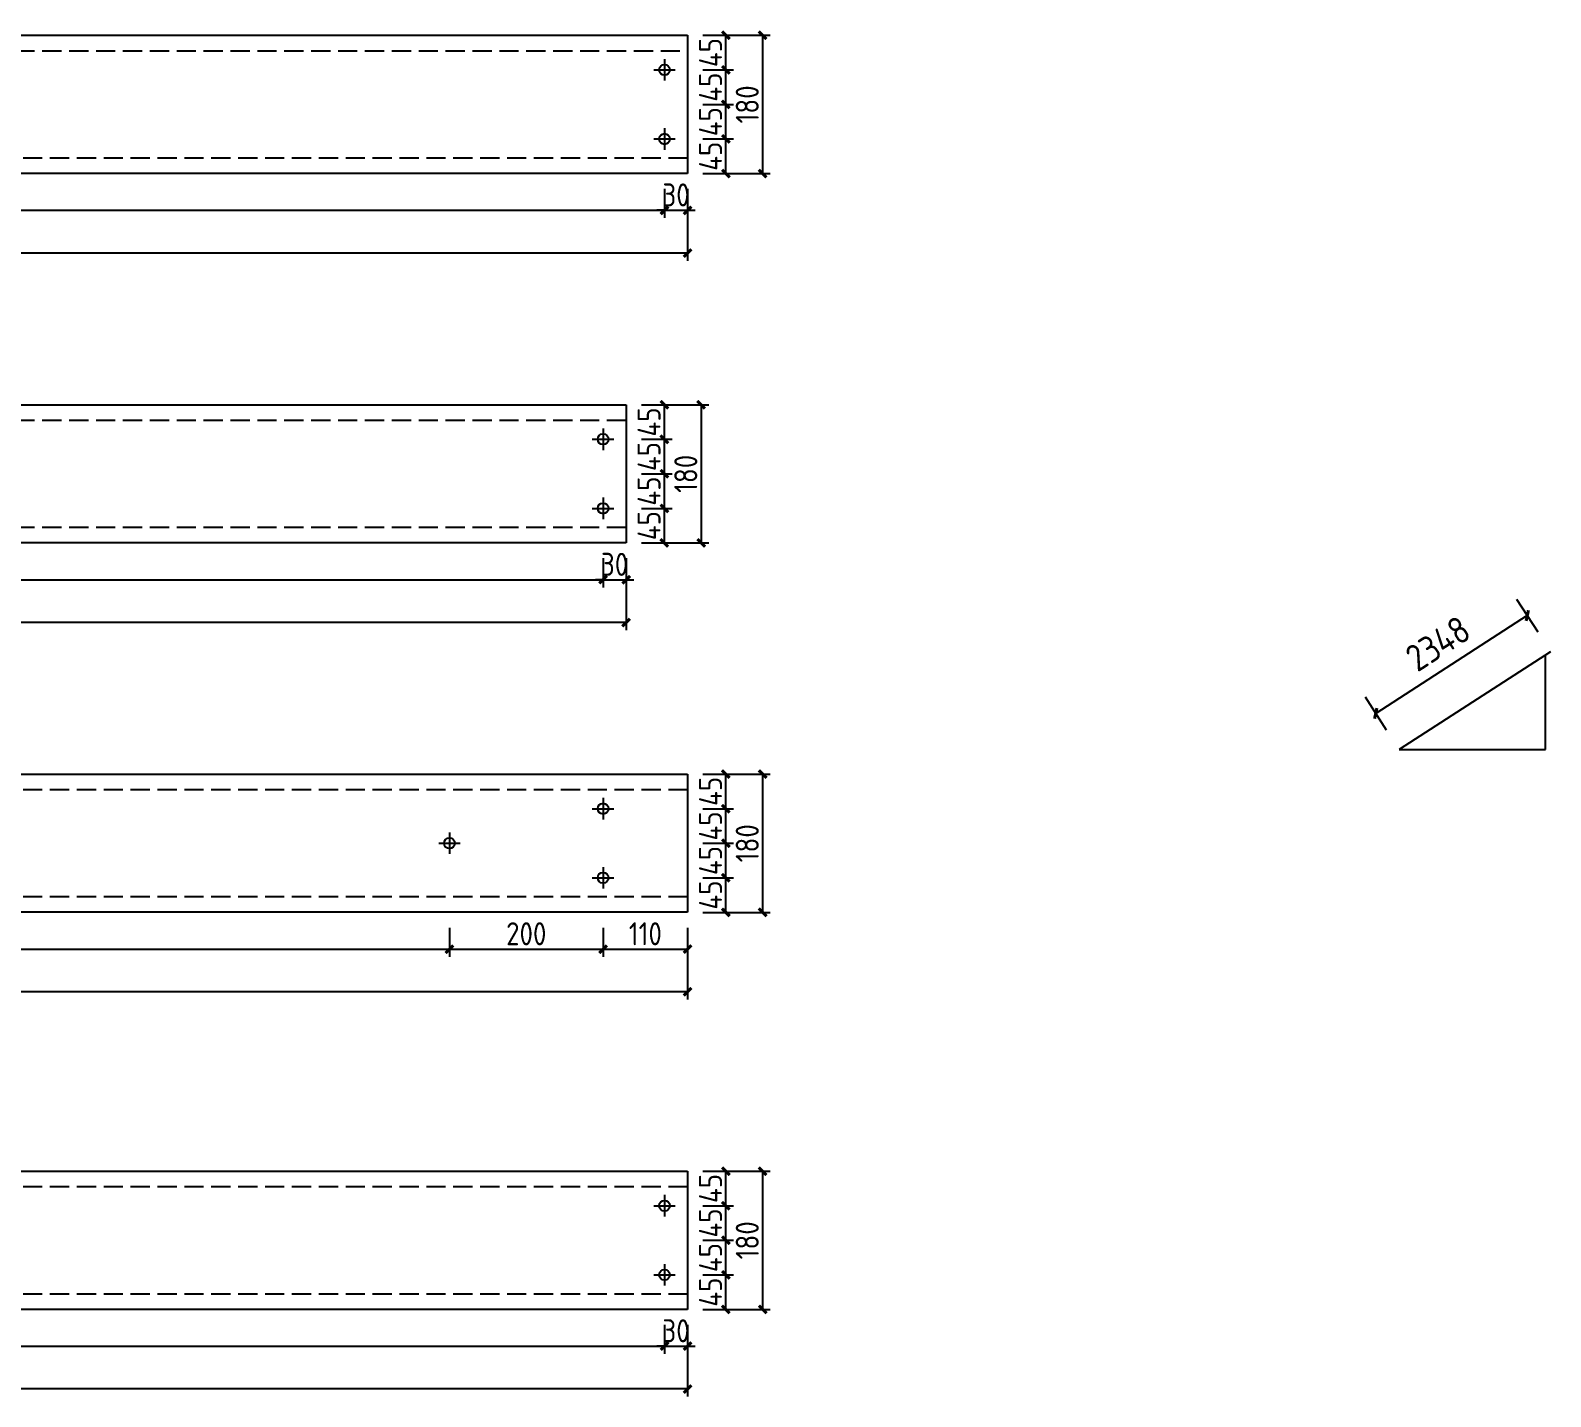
# Model space of a CAD drawing. Extents: x -196983 to 471790, y -783661 to 190401.
# Drawn here: x 277483 to 297272, y -81702 to -63909 of the extents above; entities that cross this region are included whole.
import ezdxf

# ---------------------------------------------------------------- set-up
doc = ezdxf.new("R2010")
doc.units = 0
doc.header["$LTSCALE"] = 1000
doc.header["$MEASUREMENT"] = 0
doc.linetypes.add('DASH', pattern=[0.35, 0.25, -0.1])
doc.layers.add('_TCH_MASK', color=7, linetype='Continuous')
doc.styles.get("Standard").update_dxf_attribs({"font": 'gbenor.shx', "bigfont": 'gbcbig.shx'})
doc.dimstyles.get("Standard").update_dxf_attribs({"dimscale": 100, "dimtxt": 3.5, "dimasz": 1, "dimexe": 2.5, "dimexo": 3, "dimgap": 1.5, "dimtad": 1, "dimdec": 0, "dimzin": 0, "dimdsep": 46, "dimtxsty": 'Standard', "dimblk": 'ARCHTICK', "dimcen": 0.09, "dimadec": 0, "dimazin": 0, "dimtfac": 1, "dimtdec": 0, "dimtix": 1, "dimtmove": 2, "dimatfit": 3, "dimfxl": 1, "dimtolj": 1, "dimtzin": 0, "dimarcsym": 0})

# ---------------------------------------------------------------- blocks, each defined once
blk = doc.blocks.new('_ArchTick')
at = {"color": 0, "linetype": 'ByBlock', "const_width": 0.4}
blk.add_lwpolyline([(-0.5, -0.5), (0.5, 0.5)], dxfattribs=at)
blk = doc.blocks.new('*D919')
at = {"layer": '_TCH_MASK', "color": 0, "lineweight": -2}
for p, q in [((263088, -65973), (263088, -66352)), ((285738, -65973), (285738, -66352)), ((263088, -66252), (285738, -66252))]:
    blk.add_line(p, q, dxfattribs=at)
at = {"layer": 'Defpoints', "color": 0}
for p in [(263088, -65773), (285738, -65773), (285738, -66252)]:
    blk.add_point(p, dxfattribs=at)
at = {"layer": '_TCH_MASK', "color": 0, "lineweight": -2, "xscale": 100, "yscale": 100, "zscale": 100, "rotation": 180}
blk.add_blockref('_ArchTick', (263088, -66252), dxfattribs=at)
at = {"layer": '_TCH_MASK', "color": 0, "lineweight": -2, "xscale": 100, "yscale": 100, "zscale": 100}
blk.add_blockref('_ArchTick', (285738, -66252), dxfattribs=at)
at = {"layer": '_TCH_MASK', "color": 0, "lineweight": 15, "insert": (274413, -66052), "char_height": 300, "attachment_point": 5}
blk.add_mtext('\\A1;2265', dxfattribs=at)
blk = doc.blocks.new('*D920')
at = {"layer": '_TCH_MASK', "color": 0, "lineweight": -2}
for p, q in [((285738, -65973), (285738, -66352)), ((286038, -65973), (286038, -66352)), ((285738, -66252), (285638, -66252)), ((285738, -66252), (286038, -66252)), ((286038, -66252), (286138, -66252))]:
    blk.add_line(p, q, dxfattribs=at)
at = {"layer": 'Defpoints', "color": 0}
for p in [(285738, -65773), (286038, -65773), (286038, -66252)]:
    blk.add_point(p, dxfattribs=at)
at = {"layer": '_TCH_MASK', "color": 0, "lineweight": -2, "xscale": 100, "yscale": 100, "zscale": 100}
blk.add_blockref('_ArchTick', (285738, -66252), dxfattribs=at)
at = {"layer": '_TCH_MASK', "color": 0, "lineweight": -2, "xscale": 100, "yscale": 100, "zscale": 100, "rotation": 180}
blk.add_blockref('_ArchTick', (286038, -66252), dxfattribs=at)
at = {"layer": '_TCH_MASK', "color": 0, "lineweight": 15, "insert": (285888, -66052), "char_height": 300, "attachment_point": 5}
blk.add_mtext('\\A1;30', dxfattribs=at)
blk = doc.blocks.new('*D921')
at = {"layer": '_TCH_MASK', "color": 0, "lineweight": -2}
for p, q in [((214288, -65973), (214288, -66909)), ((286038, -65973), (286038, -66909)), ((286038, -66809), (214288, -66809))]:
    blk.add_line(p, q, dxfattribs=at)
at = {"layer": 'Defpoints', "color": 0}
for p in [(214288, -65773), (286038, -65773), (214288, -66809)]:
    blk.add_point(p, dxfattribs=at)
at = {"layer": '_TCH_MASK', "color": 0, "lineweight": -2, "xscale": 100, "yscale": 100, "zscale": 100, "rotation": 180}
blk.add_blockref('_ArchTick', (214288, -66809), dxfattribs=at)
at = {"layer": '_TCH_MASK', "color": 0, "lineweight": -2, "xscale": 100, "yscale": 100, "zscale": 100}
blk.add_blockref('_ArchTick', (286038, -66809), dxfattribs=at)
at = {"layer": '_TCH_MASK', "color": 0, "lineweight": 15, "insert": (250163, -66609), "char_height": 300, "attachment_point": 5}
blk.add_mtext('\\A1;7175', dxfattribs=at)
blk = doc.blocks.new('*D922')
at = {"layer": '_TCH_MASK', "color": 0, "lineweight": -2}
for p, q in [((286238, -65323), (286636, -65323)), ((286536, -65773), (286536, -65323)), ((286238, -65773), (286636, -65773))]:
    blk.add_line(p, q, dxfattribs=at)
at = {"layer": 'Defpoints', "color": 0}
for p in [(286038, -65323), (286536, -65323), (286038, -65773)]:
    blk.add_point(p, dxfattribs=at)
at = {"layer": '_TCH_MASK', "color": 0, "lineweight": -2, "xscale": 100, "yscale": 100, "zscale": 100}
for p, rotation in [((286536, -65323), 90), ((286536, -65773), 270)]:
    blk.add_blockref('_ArchTick', p, dxfattribs=dict(at, rotation=rotation))
at = {"layer": '_TCH_MASK', "color": 0, "lineweight": 15, "insert": (286336, -65548), "char_height": 300, "attachment_point": 5, "rotation": 90}
blk.add_mtext('\\A1;45', dxfattribs=at)
blk = doc.blocks.new('*D923')
at = {"layer": '_TCH_MASK', "color": 0, "lineweight": -2}
for p, q in [((286238, -64873), (286636, -64873)), ((286536, -65323), (286536, -64873)), ((286238, -65323), (286636, -65323))]:
    blk.add_line(p, q, dxfattribs=at)
at = {"layer": 'Defpoints', "color": 0}
for p in [(286038, -64873), (286536, -64873), (286038, -65323)]:
    blk.add_point(p, dxfattribs=at)
at = {"layer": '_TCH_MASK', "color": 0, "lineweight": -2, "xscale": 100, "yscale": 100, "zscale": 100}
for p, rotation in [((286536, -64873), 90), ((286536, -65323), 270)]:
    blk.add_blockref('_ArchTick', p, dxfattribs=dict(at, rotation=rotation))
at = {"layer": '_TCH_MASK', "color": 0, "lineweight": 15, "insert": (286336, -65098), "char_height": 300, "attachment_point": 5, "rotation": 90}
blk.add_mtext('\\A1;45', dxfattribs=at)
blk = doc.blocks.new('*D924')
at = {"layer": '_TCH_MASK', "color": 0, "lineweight": -2}
for p, q in [((286238, -64423), (286636, -64423)), ((286536, -64873), (286536, -64423)), ((286238, -64873), (286636, -64873))]:
    blk.add_line(p, q, dxfattribs=at)
at = {"layer": 'Defpoints', "color": 0}
for p in [(286038, -64423), (286536, -64423), (286038, -64873)]:
    blk.add_point(p, dxfattribs=at)
at = {"layer": '_TCH_MASK', "color": 0, "lineweight": -2, "xscale": 100, "yscale": 100, "zscale": 100}
for p, rotation in [((286536, -64423), 90), ((286536, -64873), 270)]:
    blk.add_blockref('_ArchTick', p, dxfattribs=dict(at, rotation=rotation))
at = {"layer": '_TCH_MASK', "color": 0, "lineweight": 15, "insert": (286336, -64648), "char_height": 300, "attachment_point": 5, "rotation": 90}
blk.add_mtext('\\A1;45', dxfattribs=at)
blk = doc.blocks.new('*D925')
at = {"layer": '_TCH_MASK', "color": 0, "lineweight": -2}
for p, q in [((286238, -63973), (286636, -63973)), ((286536, -64423), (286536, -63973)), ((286238, -64423), (286636, -64423))]:
    blk.add_line(p, q, dxfattribs=at)
at = {"layer": 'Defpoints', "color": 0}
for p in [(286038, -63973), (286536, -63973), (286038, -64423)]:
    blk.add_point(p, dxfattribs=at)
at = {"layer": '_TCH_MASK', "color": 0, "lineweight": -2, "xscale": 100, "yscale": 100, "zscale": 100}
for p, rotation in [((286536, -63973), 90), ((286536, -64423), 270)]:
    blk.add_blockref('_ArchTick', p, dxfattribs=dict(at, rotation=rotation))
at = {"layer": '_TCH_MASK', "color": 0, "lineweight": 15, "insert": (286336, -64198), "char_height": 300, "attachment_point": 5, "rotation": 90}
blk.add_mtext('\\A1;45', dxfattribs=at)
blk = doc.blocks.new('*D926')
at = {"layer": '_TCH_MASK', "color": 0, "lineweight": -2}
for p, q in [((286238, -63973), (287115, -63973)), ((287015, -63973), (287015, -65773)), ((286238, -65773), (287115, -65773))]:
    blk.add_line(p, q, dxfattribs=at)
at = {"layer": 'Defpoints', "color": 0}
for p in [(286038, -63973), (286038, -65773), (287015, -65773)]:
    blk.add_point(p, dxfattribs=at)
at = {"layer": '_TCH_MASK', "color": 0, "lineweight": -2, "xscale": 100, "yscale": 100, "zscale": 100}
for p, rotation in [((287015, -63973), 90), ((287015, -65773), 270)]:
    blk.add_blockref('_ArchTick', p, dxfattribs=dict(at, rotation=rotation))
at = {"layer": '_TCH_MASK', "color": 0, "lineweight": 15, "insert": (286815, -64873), "char_height": 300, "attachment_point": 5, "rotation": 90}
blk.add_mtext('\\A1;180', dxfattribs=at)
blk = doc.blocks.new('*D930')
at = {"layer": '_TCH_MASK', "color": 0, "lineweight": -2}
for p, q in [((263888, -70784), (263888, -71163)), ((284938, -70784), (284938, -71163)), ((263888, -71063), (284938, -71063))]:
    blk.add_line(p, q, dxfattribs=at)
at = {"layer": 'Defpoints', "color": 0}
for p in [(263888, -70584), (284938, -70584), (284938, -71063)]:
    blk.add_point(p, dxfattribs=at)
at = {"layer": '_TCH_MASK', "color": 0, "lineweight": -2, "xscale": 100, "yscale": 100, "zscale": 100, "rotation": 180}
blk.add_blockref('_ArchTick', (263888, -71063), dxfattribs=at)
at = {"layer": '_TCH_MASK', "color": 0, "lineweight": -2, "xscale": 100, "yscale": 100, "zscale": 100}
blk.add_blockref('_ArchTick', (284938, -71063), dxfattribs=at)
at = {"layer": '_TCH_MASK', "color": 0, "lineweight": 15, "insert": (274413, -70863), "char_height": 300, "attachment_point": 5}
blk.add_mtext('\\A1;2105', dxfattribs=at)
blk = doc.blocks.new('*D932')
at = {"layer": '_TCH_MASK', "color": 0, "lineweight": -2}
for p, q in [((284938, -70784), (284938, -71163)), ((285238, -70784), (285238, -71163)), ((284938, -71063), (284838, -71063)), ((284938, -71063), (285238, -71063)), ((285238, -71063), (285338, -71063))]:
    blk.add_line(p, q, dxfattribs=at)
at = {"layer": 'Defpoints', "color": 0}
for p in [(284938, -70584), (285238, -70584), (285238, -71063)]:
    blk.add_point(p, dxfattribs=at)
at = {"layer": '_TCH_MASK', "color": 0, "lineweight": -2, "xscale": 100, "yscale": 100, "zscale": 100}
blk.add_blockref('_ArchTick', (284938, -71063), dxfattribs=at)
at = {"layer": '_TCH_MASK', "color": 0, "lineweight": -2, "xscale": 100, "yscale": 100, "zscale": 100, "rotation": 180}
blk.add_blockref('_ArchTick', (285238, -71063), dxfattribs=at)
at = {"layer": '_TCH_MASK', "color": 0, "lineweight": 15, "insert": (285088, -70863), "char_height": 300, "attachment_point": 5}
blk.add_mtext('\\A1;30', dxfattribs=at)
blk = doc.blocks.new('*D933')
at = {"layer": '_TCH_MASK', "color": 0, "lineweight": -2}
for p, q in [((218138, -70784), (218138, -71720)), ((285238, -70784), (285238, -71720)), ((285238, -71620), (218138, -71620))]:
    blk.add_line(p, q, dxfattribs=at)
at = {"layer": 'Defpoints', "color": 0}
for p in [(218138, -70584), (285238, -70584), (218138, -71620)]:
    blk.add_point(p, dxfattribs=at)
at = {"layer": '_TCH_MASK', "color": 0, "lineweight": -2, "xscale": 100, "yscale": 100, "zscale": 100, "rotation": 180}
blk.add_blockref('_ArchTick', (218138, -71620), dxfattribs=at)
at = {"layer": '_TCH_MASK', "color": 0, "lineweight": -2, "xscale": 100, "yscale": 100, "zscale": 100}
blk.add_blockref('_ArchTick', (285238, -71620), dxfattribs=at)
at = {"layer": '_TCH_MASK', "color": 0, "lineweight": 15, "insert": (251688, -71420), "char_height": 300, "attachment_point": 5}
blk.add_mtext('\\A1;6710', dxfattribs=at)
blk = doc.blocks.new('*D931')
at = {"layer": '_TCH_MASK', "color": 0, "lineweight": -2}
for p, q in [((285438, -70134), (285836, -70134)), ((285736, -70584), (285736, -70134)), ((285438, -70584), (285836, -70584))]:
    blk.add_line(p, q, dxfattribs=at)
at = {"layer": 'Defpoints', "color": 0}
for p in [(285238, -70134), (285736, -70134), (285238, -70584)]:
    blk.add_point(p, dxfattribs=at)
at = {"layer": '_TCH_MASK', "color": 0, "lineweight": -2, "xscale": 100, "yscale": 100, "zscale": 100}
for p, rotation in [((285736, -70134), 90), ((285736, -70584), 270)]:
    blk.add_blockref('_ArchTick', p, dxfattribs=dict(at, rotation=rotation))
at = {"layer": '_TCH_MASK', "color": 0, "lineweight": 15, "insert": (285536, -70359), "char_height": 300, "attachment_point": 5, "rotation": 90}
blk.add_mtext('\\A1;45', dxfattribs=at)
blk = doc.blocks.new('*D934')
at = {"layer": '_TCH_MASK', "color": 0, "lineweight": -2}
for p, q in [((285438, -69684), (285836, -69684)), ((285736, -70134), (285736, -69684)), ((285438, -70134), (285836, -70134))]:
    blk.add_line(p, q, dxfattribs=at)
at = {"layer": 'Defpoints', "color": 0}
for p in [(285238, -69684), (285736, -69684), (285238, -70134)]:
    blk.add_point(p, dxfattribs=at)
at = {"layer": '_TCH_MASK', "color": 0, "lineweight": -2, "xscale": 100, "yscale": 100, "zscale": 100}
for p, rotation in [((285736, -69684), 90), ((285736, -70134), 270)]:
    blk.add_blockref('_ArchTick', p, dxfattribs=dict(at, rotation=rotation))
at = {"layer": '_TCH_MASK', "color": 0, "lineweight": 15, "insert": (285536, -69909), "char_height": 300, "attachment_point": 5, "rotation": 90}
blk.add_mtext('\\A1;45', dxfattribs=at)
blk = doc.blocks.new('*D935')
at = {"layer": '_TCH_MASK', "color": 0, "lineweight": -2}
for p, q in [((285438, -69234), (285836, -69234)), ((285736, -69684), (285736, -69234)), ((285438, -69684), (285836, -69684))]:
    blk.add_line(p, q, dxfattribs=at)
at = {"layer": 'Defpoints', "color": 0}
for p in [(285238, -69234), (285736, -69234), (285238, -69684)]:
    blk.add_point(p, dxfattribs=at)
at = {"layer": '_TCH_MASK', "color": 0, "lineweight": -2, "xscale": 100, "yscale": 100, "zscale": 100}
for p, rotation in [((285736, -69234), 90), ((285736, -69684), 270)]:
    blk.add_blockref('_ArchTick', p, dxfattribs=dict(at, rotation=rotation))
at = {"layer": '_TCH_MASK', "color": 0, "lineweight": 15, "insert": (285536, -69459), "char_height": 300, "attachment_point": 5, "rotation": 90}
blk.add_mtext('\\A1;45', dxfattribs=at)
blk = doc.blocks.new('*D936')
at = {"layer": '_TCH_MASK', "color": 0, "lineweight": -2}
for p, q in [((285438, -68784), (285836, -68784)), ((285736, -69234), (285736, -68784)), ((285438, -69234), (285836, -69234))]:
    blk.add_line(p, q, dxfattribs=at)
at = {"layer": 'Defpoints', "color": 0}
for p in [(285238, -68784), (285736, -68784), (285238, -69234)]:
    blk.add_point(p, dxfattribs=at)
at = {"layer": '_TCH_MASK', "color": 0, "lineweight": -2, "xscale": 100, "yscale": 100, "zscale": 100}
for p, rotation in [((285736, -68784), 90), ((285736, -69234), 270)]:
    blk.add_blockref('_ArchTick', p, dxfattribs=dict(at, rotation=rotation))
at = {"layer": '_TCH_MASK', "color": 0, "lineweight": 15, "insert": (285536, -69009), "char_height": 300, "attachment_point": 5, "rotation": 90}
blk.add_mtext('\\A1;45', dxfattribs=at)
blk = doc.blocks.new('*D937')
at = {"layer": '_TCH_MASK', "color": 0, "lineweight": -2}
for p, q in [((285438, -68784), (286315, -68784)), ((286215, -68784), (286215, -70584)), ((285438, -70584), (286315, -70584))]:
    blk.add_line(p, q, dxfattribs=at)
at = {"layer": 'Defpoints', "color": 0}
for p in [(285238, -68784), (285238, -70584), (286215, -70584)]:
    blk.add_point(p, dxfattribs=at)
at = {"layer": '_TCH_MASK', "color": 0, "lineweight": -2, "xscale": 100, "yscale": 100, "zscale": 100}
for p, rotation in [((286215, -68784), 90), ((286215, -70584), 270)]:
    blk.add_blockref('_ArchTick', p, dxfattribs=dict(at, rotation=rotation))
at = {"layer": '_TCH_MASK', "color": 0, "lineweight": 15, "insert": (286015, -69684), "char_height": 300, "attachment_point": 5, "rotation": 90}
blk.add_mtext('\\A1;180', dxfattribs=at)
blk = doc.blocks.new('*D964')
at = {"layer": '_TCH_MASK', "color": 0, "lineweight": -2}
for p, q in [((282938, -75595), (282938, -75974)), ((284938, -75595), (284938, -75974)), ((282938, -75874), (284938, -75874))]:
    blk.add_line(p, q, dxfattribs=at)
at = {"layer": 'Defpoints', "color": 0}
for p in [(282938, -75395), (284938, -75395), (284938, -75874)]:
    blk.add_point(p, dxfattribs=at)
at = {"layer": '_TCH_MASK', "color": 0, "lineweight": -2, "xscale": 100, "yscale": 100, "zscale": 100, "rotation": 180}
blk.add_blockref('_ArchTick', (282938, -75874), dxfattribs=at)
at = {"layer": '_TCH_MASK', "color": 0, "lineweight": -2, "xscale": 100, "yscale": 100, "zscale": 100}
blk.add_blockref('_ArchTick', (284938, -75874), dxfattribs=at)
at = {"layer": '_TCH_MASK', "color": 0, "lineweight": 15, "insert": (283938, -75674), "char_height": 300, "attachment_point": 5}
blk.add_mtext('\\A1;200', dxfattribs=at)
blk = doc.blocks.new('*D968')
at = {"layer": '_TCH_MASK', "color": 0, "lineweight": -2}
for p, q in [((284938, -75595), (284938, -75974)), ((286038, -75595), (286038, -75974)), ((284938, -75874), (286038, -75874))]:
    blk.add_line(p, q, dxfattribs=at)
at = {"layer": 'Defpoints', "color": 0}
for p in [(284938, -75395), (286038, -75395), (286038, -75874)]:
    blk.add_point(p, dxfattribs=at)
at = {"layer": '_TCH_MASK', "color": 0, "lineweight": -2, "xscale": 100, "yscale": 100, "zscale": 100, "rotation": 180}
blk.add_blockref('_ArchTick', (284938, -75874), dxfattribs=at)
at = {"layer": '_TCH_MASK', "color": 0, "lineweight": -2, "xscale": 100, "yscale": 100, "zscale": 100}
blk.add_blockref('_ArchTick', (286038, -75874), dxfattribs=at)
at = {"layer": '_TCH_MASK', "color": 0, "lineweight": 15, "insert": (285488, -75674), "char_height": 300, "attachment_point": 5}
blk.add_mtext('\\A1;110', dxfattribs=at)
blk = doc.blocks.new('*D969')
at = {"layer": '_TCH_MASK', "color": 0, "lineweight": -2}
for p, q in [((216138, -75595), (216138, -76531)), ((286038, -75595), (286038, -76531)), ((286038, -76431), (216138, -76431))]:
    blk.add_line(p, q, dxfattribs=at)
at = {"layer": 'Defpoints', "color": 0}
for p in [(216138, -75395), (286038, -75395), (216138, -76431)]:
    blk.add_point(p, dxfattribs=at)
at = {"layer": '_TCH_MASK', "color": 0, "lineweight": -2, "xscale": 100, "yscale": 100, "zscale": 100, "rotation": 180}
blk.add_blockref('_ArchTick', (216138, -76431), dxfattribs=at)
at = {"layer": '_TCH_MASK', "color": 0, "lineweight": -2, "xscale": 100, "yscale": 100, "zscale": 100}
blk.add_blockref('_ArchTick', (286038, -76431), dxfattribs=at)
at = {"layer": '_TCH_MASK', "color": 0, "lineweight": 15, "insert": (251088, -76231), "char_height": 300, "attachment_point": 5}
blk.add_mtext('\\A1;6990', dxfattribs=at)
blk = doc.blocks.new('*D965')
at = {"layer": '_TCH_MASK', "color": 0, "lineweight": -2}
for p, q in [((286238, -74945), (286636, -74945)), ((286536, -75395), (286536, -74945)), ((286238, -75395), (286636, -75395))]:
    blk.add_line(p, q, dxfattribs=at)
at = {"layer": 'Defpoints', "color": 0}
for p in [(286038, -74945), (286536, -74945), (286038, -75395)]:
    blk.add_point(p, dxfattribs=at)
at = {"layer": '_TCH_MASK', "color": 0, "lineweight": -2, "xscale": 100, "yscale": 100, "zscale": 100}
for p, rotation in [((286536, -74945), 90), ((286536, -75395), 270)]:
    blk.add_blockref('_ArchTick', p, dxfattribs=dict(at, rotation=rotation))
at = {"layer": '_TCH_MASK', "color": 0, "lineweight": 15, "insert": (286336, -75170), "char_height": 300, "attachment_point": 5, "rotation": 90}
blk.add_mtext('\\A1;45', dxfattribs=at)
blk = doc.blocks.new('*D970')
at = {"layer": '_TCH_MASK', "color": 0, "lineweight": -2}
for p, q in [((286238, -74495), (286636, -74495)), ((286536, -74945), (286536, -74495)), ((286238, -74945), (286636, -74945))]:
    blk.add_line(p, q, dxfattribs=at)
at = {"layer": 'Defpoints', "color": 0}
for p in [(286038, -74495), (286536, -74495), (286038, -74945)]:
    blk.add_point(p, dxfattribs=at)
at = {"layer": '_TCH_MASK', "color": 0, "lineweight": -2, "xscale": 100, "yscale": 100, "zscale": 100}
for p, rotation in [((286536, -74495), 90), ((286536, -74945), 270)]:
    blk.add_blockref('_ArchTick', p, dxfattribs=dict(at, rotation=rotation))
at = {"layer": '_TCH_MASK', "color": 0, "lineweight": 15, "insert": (286336, -74720), "char_height": 300, "attachment_point": 5, "rotation": 90}
blk.add_mtext('\\A1;45', dxfattribs=at)
blk = doc.blocks.new('*D971')
at = {"layer": '_TCH_MASK', "color": 0, "lineweight": -2}
for p, q in [((286238, -74045), (286636, -74045)), ((286536, -74495), (286536, -74045)), ((286238, -74495), (286636, -74495))]:
    blk.add_line(p, q, dxfattribs=at)
at = {"layer": 'Defpoints', "color": 0}
for p in [(286038, -74045), (286536, -74045), (286038, -74495)]:
    blk.add_point(p, dxfattribs=at)
at = {"layer": '_TCH_MASK', "color": 0, "lineweight": -2, "xscale": 100, "yscale": 100, "zscale": 100}
for p, rotation in [((286536, -74045), 90), ((286536, -74495), 270)]:
    blk.add_blockref('_ArchTick', p, dxfattribs=dict(at, rotation=rotation))
at = {"layer": '_TCH_MASK', "color": 0, "lineweight": 15, "insert": (286336, -74270), "char_height": 300, "attachment_point": 5, "rotation": 90}
blk.add_mtext('\\A1;45', dxfattribs=at)
blk = doc.blocks.new('*D972')
at = {"layer": '_TCH_MASK', "color": 0, "lineweight": -2}
for p, q in [((286238, -73595), (286636, -73595)), ((286536, -74045), (286536, -73595)), ((286238, -74045), (286636, -74045))]:
    blk.add_line(p, q, dxfattribs=at)
at = {"layer": 'Defpoints', "color": 0}
for p in [(286038, -73595), (286536, -73595), (286038, -74045)]:
    blk.add_point(p, dxfattribs=at)
at = {"layer": '_TCH_MASK', "color": 0, "lineweight": -2, "xscale": 100, "yscale": 100, "zscale": 100}
for p, rotation in [((286536, -73595), 90), ((286536, -74045), 270)]:
    blk.add_blockref('_ArchTick', p, dxfattribs=dict(at, rotation=rotation))
at = {"layer": '_TCH_MASK', "color": 0, "lineweight": 15, "insert": (286336, -73820), "char_height": 300, "attachment_point": 5, "rotation": 90}
blk.add_mtext('\\A1;45', dxfattribs=at)
blk = doc.blocks.new('*D973')
at = {"layer": '_TCH_MASK', "color": 0, "lineweight": -2}
for p, q in [((286238, -73595), (287115, -73595)), ((287015, -73595), (287015, -75395)), ((286238, -75395), (287115, -75395))]:
    blk.add_line(p, q, dxfattribs=at)
at = {"layer": 'Defpoints', "color": 0}
for p in [(286038, -73595), (286038, -75395), (287015, -75395)]:
    blk.add_point(p, dxfattribs=at)
at = {"layer": '_TCH_MASK', "color": 0, "lineweight": -2, "xscale": 100, "yscale": 100, "zscale": 100}
for p, rotation in [((287015, -73595), 90), ((287015, -75395), 270)]:
    blk.add_blockref('_ArchTick', p, dxfattribs=dict(at, rotation=rotation))
at = {"layer": '_TCH_MASK', "color": 0, "lineweight": 15, "insert": (286815, -74495), "char_height": 300, "attachment_point": 5, "rotation": 90}
blk.add_mtext('\\A1;180', dxfattribs=at)
blk = doc.blocks.new('*D967')
at = {"layer": '_TCH_MASK', "color": 0, "lineweight": -2}
for p, q in [((263088, -75595), (263088, -75974)), ((282938, -75595), (282938, -75974)), ((263088, -75874), (282938, -75874))]:
    blk.add_line(p, q, dxfattribs=at)
at = {"layer": 'Defpoints', "color": 0}
for p in [(263088, -75395), (282938, -75395), (282938, -75874)]:
    blk.add_point(p, dxfattribs=at)
at = {"layer": '_TCH_MASK', "color": 0, "lineweight": -2, "xscale": 100, "yscale": 100, "zscale": 100, "rotation": 180}
blk.add_blockref('_ArchTick', (263088, -75874), dxfattribs=at)
at = {"layer": '_TCH_MASK', "color": 0, "lineweight": -2, "xscale": 100, "yscale": 100, "zscale": 100}
blk.add_blockref('_ArchTick', (282938, -75874), dxfattribs=at)
at = {"layer": '_TCH_MASK', "color": 0, "lineweight": 15, "insert": (273013, -75674), "char_height": 300, "attachment_point": 5}
blk.add_mtext('\\A1;1985', dxfattribs=at)
blk = doc.blocks.new('*D977')
at = {"layer": '_TCH_MASK', "color": 0, "lineweight": -2}
for p, q in [((263088, -80766), (263088, -81145)), ((285738, -80766), (285738, -81145)), ((263088, -81045), (285738, -81045))]:
    blk.add_line(p, q, dxfattribs=at)
at = {"layer": 'Defpoints', "color": 0}
for p in [(263088, -80566), (285738, -80566), (285738, -81045)]:
    blk.add_point(p, dxfattribs=at)
at = {"layer": '_TCH_MASK', "color": 0, "lineweight": -2, "xscale": 100, "yscale": 100, "zscale": 100, "rotation": 180}
blk.add_blockref('_ArchTick', (263088, -81045), dxfattribs=at)
at = {"layer": '_TCH_MASK', "color": 0, "lineweight": -2, "xscale": 100, "yscale": 100, "zscale": 100}
blk.add_blockref('_ArchTick', (285738, -81045), dxfattribs=at)
at = {"layer": '_TCH_MASK', "color": 0, "lineweight": 15, "insert": (274413, -80845), "char_height": 300, "attachment_point": 5}
blk.add_mtext('\\A1;2265', dxfattribs=at)
blk = doc.blocks.new('*D979')
at = {"layer": '_TCH_MASK', "color": 0, "lineweight": -2}
for p, q in [((285738, -80766), (285738, -81145)), ((286038, -80766), (286038, -81145)), ((285738, -81045), (285638, -81045)), ((285738, -81045), (286038, -81045)), ((286038, -81045), (286138, -81045))]:
    blk.add_line(p, q, dxfattribs=at)
at = {"layer": 'Defpoints', "color": 0}
for p in [(285738, -80566), (286038, -80566), (286038, -81045)]:
    blk.add_point(p, dxfattribs=at)
at = {"layer": '_TCH_MASK', "color": 0, "lineweight": -2, "xscale": 100, "yscale": 100, "zscale": 100}
blk.add_blockref('_ArchTick', (285738, -81045), dxfattribs=at)
at = {"layer": '_TCH_MASK', "color": 0, "lineweight": -2, "xscale": 100, "yscale": 100, "zscale": 100, "rotation": 180}
blk.add_blockref('_ArchTick', (286038, -81045), dxfattribs=at)
at = {"layer": '_TCH_MASK', "color": 0, "lineweight": 15, "insert": (285888, -80845), "char_height": 300, "attachment_point": 5}
blk.add_mtext('\\A1;30', dxfattribs=at)
blk = doc.blocks.new('*D980')
at = {"layer": '_TCH_MASK', "color": 0, "lineweight": -2}
for p, q in [((216138, -80766), (216138, -81702)), ((286038, -80766), (286038, -81702)), ((286038, -81602), (216138, -81602))]:
    blk.add_line(p, q, dxfattribs=at)
at = {"layer": 'Defpoints', "color": 0}
for p in [(216138, -80566), (286038, -80566), (216138, -81602)]:
    blk.add_point(p, dxfattribs=at)
at = {"layer": '_TCH_MASK', "color": 0, "lineweight": -2, "xscale": 100, "yscale": 100, "zscale": 100, "rotation": 180}
blk.add_blockref('_ArchTick', (216138, -81602), dxfattribs=at)
at = {"layer": '_TCH_MASK', "color": 0, "lineweight": -2, "xscale": 100, "yscale": 100, "zscale": 100}
blk.add_blockref('_ArchTick', (286038, -81602), dxfattribs=at)
at = {"layer": '_TCH_MASK', "color": 0, "lineweight": 15, "insert": (251088, -81402), "char_height": 300, "attachment_point": 5}
blk.add_mtext('\\A1;6990', dxfattribs=at)
blk = doc.blocks.new('*D978')
at = {"layer": '_TCH_MASK', "color": 0, "lineweight": -2}
for p, q in [((286238, -80116), (286636, -80116)), ((286536, -80566), (286536, -80116)), ((286238, -80566), (286636, -80566))]:
    blk.add_line(p, q, dxfattribs=at)
at = {"layer": 'Defpoints', "color": 0}
for p in [(286038, -80116), (286536, -80116), (286038, -80566)]:
    blk.add_point(p, dxfattribs=at)
at = {"layer": '_TCH_MASK', "color": 0, "lineweight": -2, "xscale": 100, "yscale": 100, "zscale": 100}
for p, rotation in [((286536, -80116), 90), ((286536, -80566), 270)]:
    blk.add_blockref('_ArchTick', p, dxfattribs=dict(at, rotation=rotation))
at = {"layer": '_TCH_MASK', "color": 0, "lineweight": 15, "insert": (286336, -80341), "char_height": 300, "attachment_point": 5, "rotation": 90}
blk.add_mtext('\\A1;45', dxfattribs=at)
blk = doc.blocks.new('*D981')
at = {"layer": '_TCH_MASK', "color": 0, "lineweight": -2}
for p, q in [((286238, -79666), (286636, -79666)), ((286536, -80116), (286536, -79666)), ((286238, -80116), (286636, -80116))]:
    blk.add_line(p, q, dxfattribs=at)
at = {"layer": 'Defpoints', "color": 0}
for p in [(286038, -79666), (286536, -79666), (286038, -80116)]:
    blk.add_point(p, dxfattribs=at)
at = {"layer": '_TCH_MASK', "color": 0, "lineweight": -2, "xscale": 100, "yscale": 100, "zscale": 100}
for p, rotation in [((286536, -79666), 90), ((286536, -80116), 270)]:
    blk.add_blockref('_ArchTick', p, dxfattribs=dict(at, rotation=rotation))
at = {"layer": '_TCH_MASK', "color": 0, "lineweight": 15, "insert": (286336, -79891), "char_height": 300, "attachment_point": 5, "rotation": 90}
blk.add_mtext('\\A1;45', dxfattribs=at)
blk = doc.blocks.new('*D982')
at = {"layer": '_TCH_MASK', "color": 0, "lineweight": -2}
for p, q in [((286238, -79216), (286636, -79216)), ((286536, -79666), (286536, -79216)), ((286238, -79666), (286636, -79666))]:
    blk.add_line(p, q, dxfattribs=at)
at = {"layer": 'Defpoints', "color": 0}
for p in [(286038, -79216), (286536, -79216), (286038, -79666)]:
    blk.add_point(p, dxfattribs=at)
at = {"layer": '_TCH_MASK', "color": 0, "lineweight": -2, "xscale": 100, "yscale": 100, "zscale": 100}
for p, rotation in [((286536, -79216), 90), ((286536, -79666), 270)]:
    blk.add_blockref('_ArchTick', p, dxfattribs=dict(at, rotation=rotation))
at = {"layer": '_TCH_MASK', "color": 0, "lineweight": 15, "insert": (286336, -79441), "char_height": 300, "attachment_point": 5, "rotation": 90}
blk.add_mtext('\\A1;45', dxfattribs=at)
blk = doc.blocks.new('*D983')
at = {"layer": '_TCH_MASK', "color": 0, "lineweight": -2}
for p, q in [((286238, -78766), (286636, -78766)), ((286536, -79216), (286536, -78766)), ((286238, -79216), (286636, -79216))]:
    blk.add_line(p, q, dxfattribs=at)
at = {"layer": 'Defpoints', "color": 0}
for p in [(286038, -78766), (286536, -78766), (286038, -79216)]:
    blk.add_point(p, dxfattribs=at)
at = {"layer": '_TCH_MASK', "color": 0, "lineweight": -2, "xscale": 100, "yscale": 100, "zscale": 100}
for p, rotation in [((286536, -78766), 90), ((286536, -79216), 270)]:
    blk.add_blockref('_ArchTick', p, dxfattribs=dict(at, rotation=rotation))
at = {"layer": '_TCH_MASK', "color": 0, "lineweight": 15, "insert": (286336, -78991), "char_height": 300, "attachment_point": 5, "rotation": 90}
blk.add_mtext('\\A1;45', dxfattribs=at)
blk = doc.blocks.new('*D984')
at = {"layer": '_TCH_MASK', "color": 0, "lineweight": -2}
for p, q in [((286238, -78766), (287115, -78766)), ((287015, -78766), (287015, -80566)), ((286238, -80566), (287115, -80566))]:
    blk.add_line(p, q, dxfattribs=at)
at = {"layer": 'Defpoints', "color": 0}
for p in [(286038, -78766), (286038, -80566), (287015, -80566)]:
    blk.add_point(p, dxfattribs=at)
at = {"layer": '_TCH_MASK', "color": 0, "lineweight": -2, "xscale": 100, "yscale": 100, "zscale": 100}
for p, rotation in [((287015, -78766), 90), ((287015, -80566), 270)]:
    blk.add_blockref('_ArchTick', p, dxfattribs=dict(at, rotation=rotation))
at = {"layer": '_TCH_MASK', "color": 0, "lineweight": 15, "insert": (286815, -79666), "char_height": 300, "attachment_point": 5, "rotation": 90}
blk.add_mtext('\\A1;180', dxfattribs=at)
blk = doc.blocks.new('*D1490')
at = {"color": 0, "lineweight": -2}
for p, q in [((297109, -71748), (296833, -71320)), ((296969, -71530), (294996, -72804)), ((295137, -73022), (294861, -72594))]:
    blk.add_line(p, q, dxfattribs=at)
at = {"layer": 'Defpoints', "color": 0}
for p in [(297272, -72000), (294996, -72804), (295300, -73274)]:
    blk.add_point(p, dxfattribs=at)
at = {"color": 0, "lineweight": -2, "xscale": 100, "yscale": 100, "zscale": 100}
for p, rotation in [((296969, -71530), 32.84908895908587), ((294996, -72804), 212.8490889590859)]:
    blk.add_blockref('_ArchTick', p, dxfattribs=dict(at, rotation=rotation))
at = {"color": 0, "insert": (295806, -71894), "char_height": 350, "attachment_point": 5, "rotation": 32.8491}
blk.add_mtext('\\A1;2348', dxfattribs=at)

msp = doc.modelspace()

# ---------------------------------------------------------------- linework, layer by layer
at = {"color": 3}
for p, q in [((214287.8, -63973.2), (286037.8, -63973.2)), ((286037.8, -63973.2), (286037.8, -65773.2)), ((286037.8, -65773.2), (214287.8, -65773.2)), ((218137.8, -68784), (285237.8, -68784)), ((285237.8, -68784), (285237.8, -70584)), ((285237.8, -70584), (218137.8, -70584)), ((297272.2, -72000.4), (295300, -73273.8)), ((297205, -73273.8), (297205, -72043.8)), ((295300, -73273.8), (297205, -73273.8)), ((216137.8, -73594.8), (286037.8, -73594.8)), ((286037.8, -73594.8), (286037.8, -75394.8)), ((286037.8, -75394.8), (216137.8, -75394.8)), ((216137.8, -78765.6), (286037.8, -78765.6)), ((286037.8, -78765.6), (286037.8, -80565.6)), ((286037.8, -80565.6), (216137.8, -80565.6))]:
    msp.add_line(p, q, dxfattribs=at)
at = {"color": 3, "linetype": 'DASH'}
for p, q in [((214287.8, -64173.2), (286037.8, -64173.2)), ((286037.8, -65573.2), (214287.8, -65573.2)), ((218137.8, -68984), (285237.8, -68984)), ((285237.8, -70384), (218137.8, -70384)), ((216137.8, -73794.8), (286037.8, -73794.8)), ((286037.8, -75194.8), (216137.8, -75194.8)), ((216137.8, -78965.6), (286037.8, -78965.6)), ((286037.8, -80365.6), (216137.8, -80365.6))]:
    msp.add_line(p, q, dxfattribs=at)
at = {"color": 1}
for p, q in [((285737.8, -64283.2), (285737.8, -64563.2)), ((285597.8, -64423.2), (285877.8, -64423.2)), ((285737.8, -65183.2), (285737.8, -65463.2)), ((285597.8, -65323.2), (285877.8, -65323.2)), ((284797.8, -69234), (285077.8, -69234)), ((284937.8, -69094), (284937.8, -69374)), ((284937.8, -69994), (284937.8, -70274)), ((284797.8, -70134), (285077.8, -70134)), ((284937.8, -73904.8), (284937.8, -74184.8)), ((284797.8, -74044.8), (285077.8, -74044.8)), ((282937.8, -74354.8), (282937.8, -74634.8)), ((282797.8, -74494.8), (283077.8, -74494.8)), ((284797.8, -74944.8), (285077.8, -74944.8)), ((284937.8, -74804.8), (284937.8, -75084.8)), ((285737.8, -79075.6), (285737.8, -79355.6)), ((285597.8, -79215.6), (285877.8, -79215.6)), ((285597.8, -80115.6), (285877.8, -80115.6)), ((285737.8, -79975.6), (285737.8, -80255.6))]:
    msp.add_line(p, q, dxfattribs=at)
for centre in [(285737.8, -64423.2), (285737.8, -65323.2), (284937.8, -69234), (284937.8, -70134), (284937.8, -74044.8), (282937.8, -74494.8), (284937.8, -74944.8), (285737.8, -79215.6), (285737.8, -80115.6)]:
    msp.add_circle(centre, 70, dxfattribs=at)

# ---------------------------------------------------------------- dimensions: what is measured, and where the dimension line sits
at = {"color": 3}
dim = msp.add_aligned_dim(p1=(297272.2, -72000.4), p2=(295300, -73273.8), distance=-559.6, dimstyle='Standard', dxfattribs=at)
dim.commit()
dim.dimension.update_dxf_attribs({"geometry": '*D1490', "text_midpoint": (295806.3, -71894)})
at = {"layer": '_TCH_MASK', "lineweight": 15}
for base, p1, p2, picture, middle in [((286536.2, -63973.2), (286037.8, -64423.2), (286037.8, -63973.2), '*D925', (286336.2, -64198.2)), ((287015.4, -65773.2), (286037.8, -63973.2), (286037.8, -65773.2), '*D926', (286815.4, -64873.2)), ((286536.2, -64423.2), (286037.8, -64873.2), (286037.8, -64423.2), '*D924', (286336.2, -64648.2)), ((286536.2, -64873.2), (286037.8, -65323.2), (286037.8, -64873.2), '*D923', (286336.2, -65098.2)), ((286536.2, -65323.2), (286037.8, -65773.2), (286037.8, -65323.2), '*D922', (286336.2, -65548.2)), ((285736.2, -68784), (285237.8, -69234), (285237.8, -68784), '*D936', (285536.2, -69009)), ((286215.4, -70584), (285237.8, -68784), (285237.8, -70584), '*D937', (286015.4, -69684)), ((285736.2, -69234), (285237.8, -69684), (285237.8, -69234), '*D935', (285536.2, -69459)), ((285736.2, -69684), (285237.8, -70134), (285237.8, -69684), '*D934', (285536.2, -69909)), ((285736.2, -70134), (285237.8, -70584), (285237.8, -70134), '*D931', (285536.2, -70359)), ((286536.2, -73594.8), (286037.8, -74044.8), (286037.8, -73594.8), '*D972', (286336.2, -73819.8)), ((287015.4, -75394.8), (286037.8, -73594.8), (286037.8, -75394.8), '*D973', (286815.4, -74494.8)), ((286536.2, -74044.8), (286037.8, -74494.8), (286037.8, -74044.8), '*D971', (286336.2, -74269.8)), ((286536.2, -74494.8), (286037.8, -74944.8), (286037.8, -74494.8), '*D970', (286336.2, -74719.8)), ((286536.2, -74944.8), (286037.8, -75394.8), (286037.8, -74944.8), '*D965', (286336.2, -75169.8)), ((286536.2, -78765.6), (286037.8, -79215.6), (286037.8, -78765.6), '*D983', (286336.2, -78990.6)), ((287015.4, -80565.6), (286037.8, -78765.6), (286037.8, -80565.6), '*D984', (286815.4, -79665.6)), ((286536.2, -79215.6), (286037.8, -79665.6), (286037.8, -79215.6), '*D982', (286336.2, -79440.6)), ((286536.2, -79665.6), (286037.8, -80115.6), (286037.8, -79665.6), '*D981', (286336.2, -79890.6)), ((286536.2, -80115.6), (286037.8, -80565.6), (286037.8, -80115.6), '*D978', (286336.2, -80340.6))]:
    dim = msp.add_linear_dim(base=base, p1=p1, p2=p2, angle=90, dimstyle='Standard', override={"dimtxt": 3, "dimexe": 1, "dimexo": 2, "dimgap": 0.5, "dimlfac": 0.1}, dxfattribs=at)
    dim.commit()
    dim.dimension.update_dxf_attribs({"geometry": picture, "text_midpoint": middle})
for base, p1, p2, picture, middle in [((214287.8, -66809.2), (286037.8, -65773.2), (214287.8, -65773.2), '*D921', (250162.8, -66609.2)), ((285737.8, -66252.1), (263087.8, -65773.2), (285737.8, -65773.2), '*D919', (274412.8, -66052.1)), ((286037.8, -66252.1), (285737.8, -65773.2), (286037.8, -65773.2), '*D920', (285887.8, -66052.1)), ((218137.8, -71620.1), (285237.8, -70584), (218137.8, -70584), '*D933', (251687.8, -71420.1)), ((284937.8, -71062.9), (263887.8, -70584), (284937.8, -70584), '*D930', (274412.8, -70862.9)), ((285237.8, -71062.9), (284937.8, -70584), (285237.8, -70584), '*D932', (285087.8, -70862.9)), ((216137.8, -76430.9), (286037.8, -75394.8), (216137.8, -75394.8), '*D969', (251087.8, -76230.9)), ((282937.8, -75873.7), (263087.8, -75394.8), (282937.8, -75394.8), '*D967', (273012.8, -75673.7)), ((284937.8, -75873.7), (282937.8, -75394.8), (284937.8, -75394.8), '*D964', (283937.8, -75673.7)), ((286037.8, -75873.7), (284937.8, -75394.8), (286037.8, -75394.8), '*D968', (285487.8, -75673.7)), ((216137.8, -81601.7), (286037.8, -80565.6), (216137.8, -80565.6), '*D980', (251087.8, -81401.7)), ((285737.8, -81044.5), (263087.8, -80565.6), (285737.8, -80565.6), '*D977', (274412.8, -80844.5)), ((286037.8, -81044.5), (285737.8, -80565.6), (286037.8, -80565.6), '*D979', (285887.8, -80844.5))]:
    dim = msp.add_linear_dim(base=base, p1=p1, p2=p2, dimstyle='Standard', override={"dimtxt": 3, "dimexe": 1, "dimexo": 2, "dimgap": 0.5, "dimlfac": 0.1}, dxfattribs=at)
    dim.commit()
    dim.dimension.update_dxf_attribs({"geometry": picture, "text_midpoint": middle})

doc.saveas('drawing.dxf')
